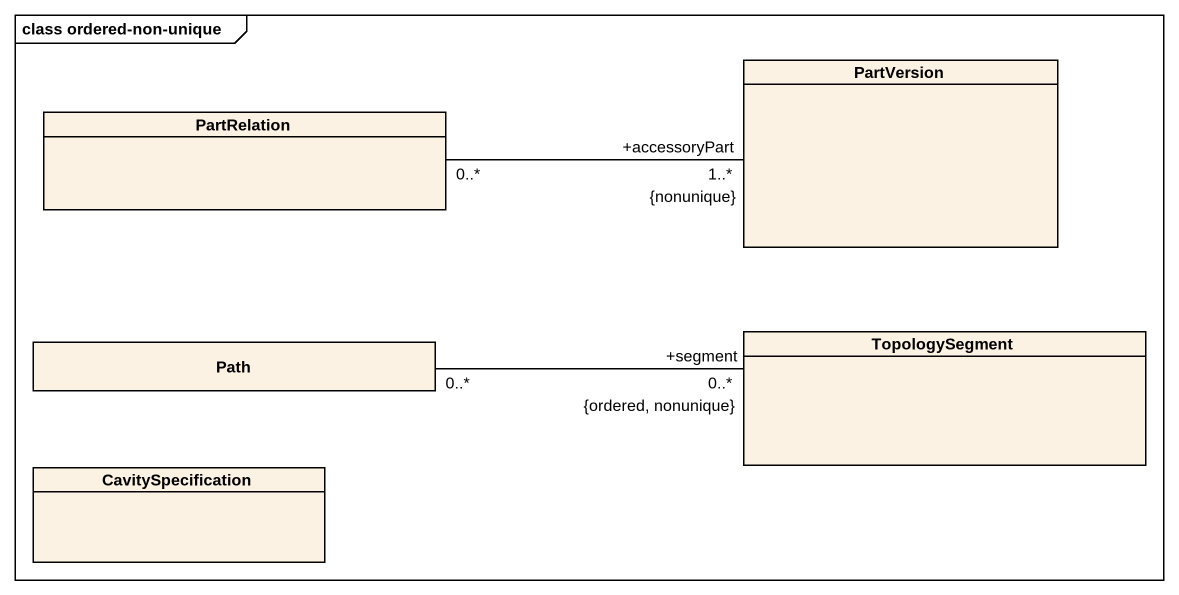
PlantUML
@startuml
mainframe class ordered-non-unique
hide circle
hide empty members
class PartVersion
class PartRelation
class TopologySegment
class Path
class CavitySpecification
PartRelation "0..*" -right- "+accessoryPart\n1..*\n{nonunique}" PartVersion
Path "0..*" -right- "+segment\n0..*\n{ordered, nonunique}" TopologySegment
@enduml
